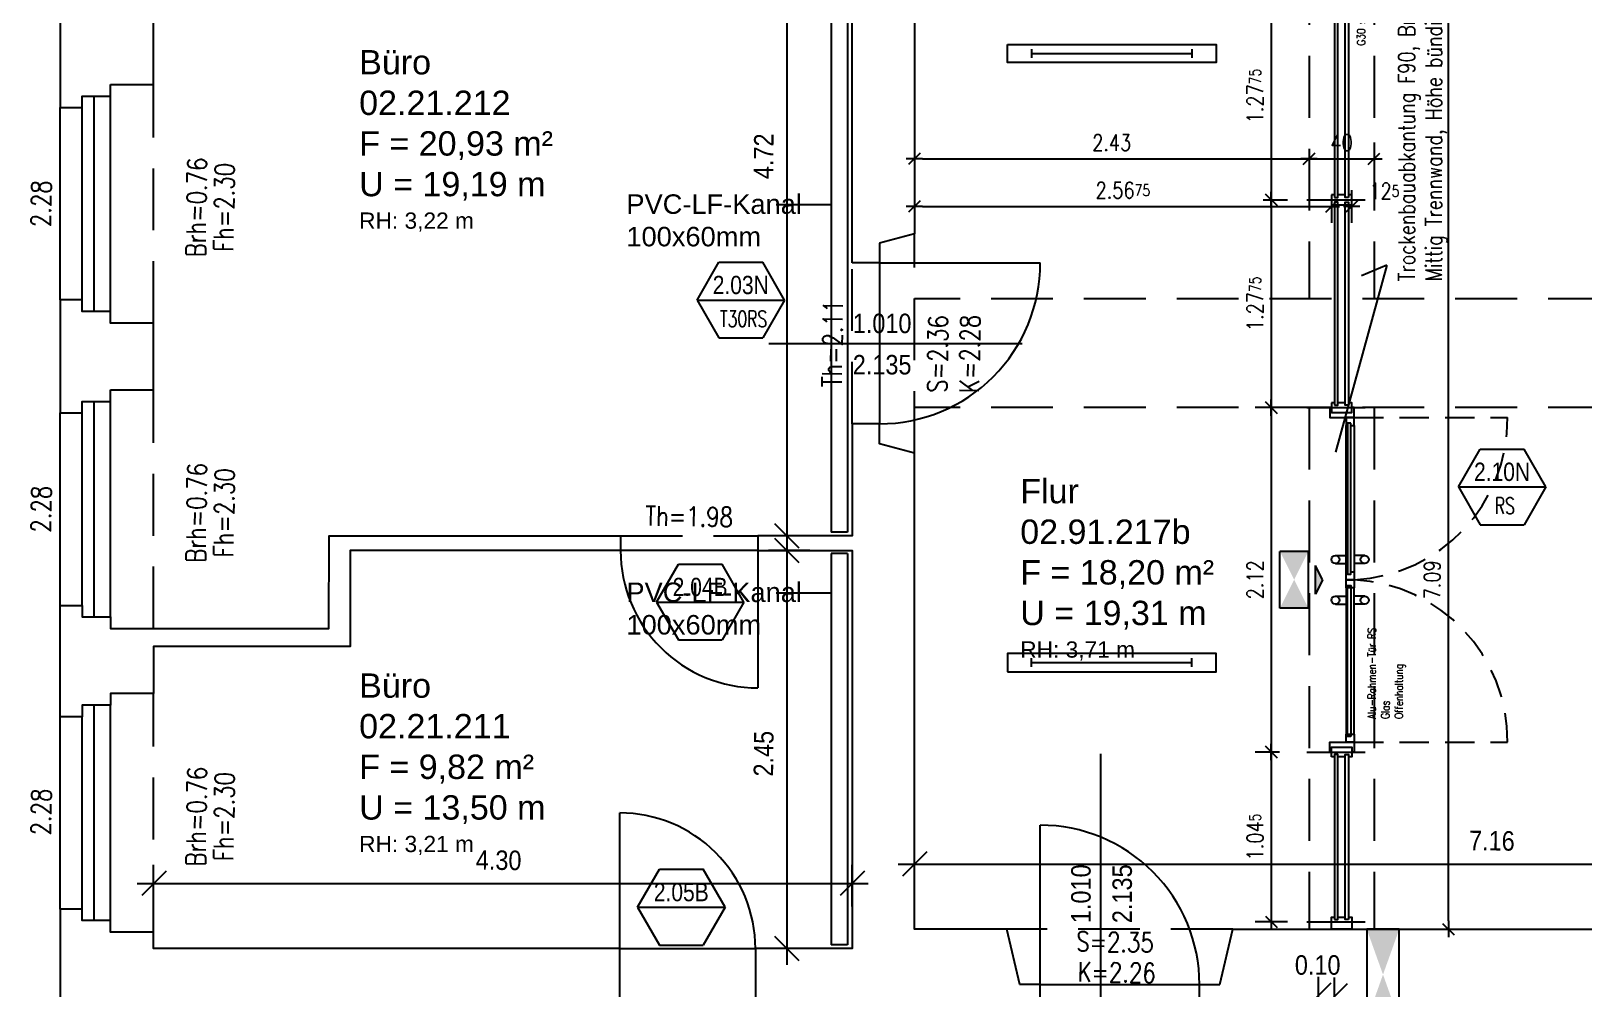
# Model space of a CAD drawing. Header units: metres. Extents: x 374 to 510, y -373 to -311.
# Drawn here: x 398.13 to 407.69, y -334.8 to -328.9 of the extents above; entities that cross this region are included whole.
import ezdxf
from ezdxf.enums import TextEntityAlignment as Align

# ---------------------------------------------------------------- set-up
doc = ezdxf.new("R2010")
doc.units = ezdxf.units.M
doc.header["$LTSCALE"] = 0.03
for name, pattern in [('AUSGEZOGEN', [0]), ('DOT', [0]), ('GESTRICHELT', [9, 6, -3]), ('STRICHLINIE', [19.05, 12.7, -6.35]), ('STRICHPUNKT', [24, 12, -6, 0, -6])]:
    doc.linetypes.add(name, pattern=pattern)
doc.layers.get('0').update_dxf_attribs({"linetype": 'CONTINUOUS'})
doc.layers.get('Defpoints').update_dxf_attribs({"linetype": 'CONTINUOUS'})
for name, color, linetype in [('A_ansicht', 9, 'CONTINUOUS'), ('A_bemaßung', 2, 'CONTINUOUS'), ('A_Elektro', 1, 'CONTINUOUS'), ('A_fenster', 7, 'CONTINUOUS'), ('A_höhen', 3, 'CONTINUOUS'), ('A_NR_TÜR', 1, 'CONTINUOUS'), ('A_räume', 5, 'CONTINUOUS'), ('A_text', 5, 'CONTINUOUS'), ('A_Tuernummern', 1, 'CONTINUOUS'), ('A_TXT-TUER', 1, 'CONTINUOUS'), ('A_türen', 9, 'CONTINUOUS'), ('A_verdeckt', 8, 'STRICHLINIE'), ('A_wände', 4, 'CONTINUOUS'), ('A_WÄNDE_NEU', 6, 'CONTINUOUS'), ('CKMA0002', 2, 'CONTINUOUS'), ('E__DURCHBR', 2, 'CONTINUOUS'), ('E__LEUCHTEN', 6, 'AUSGEZOGEN'), ('E__VERSYS', 2, 'AUSGEZOGEN')]:
    doc.layers.add(name, color=color, linetype=linetype)
doc.styles.add('arial-n', font='ARIALN.TTF')
doc.styles.add('BOLDSIMP_FNT', font='TXT', dxfattribs={"height": 1})
doc.styles.add('NORM', font='simplex.shx', dxfattribs={"width": 0.7, "bigfont": 'bigfont.shx'})
doc.styles.add('PITSIMP8', font='PITSIMP8.SHX')
doc.styles.add('SIMPLEX', font='simplex.shx', dxfattribs={"width": 0.8, "height": 0.1})
doc.styles.get("Standard").update_dxf_attribs({"font": 'ARIAL.TTF', "height": 1})
doc.dimstyles.get("Standard").update_dxf_attribs({"dimtxt": 0.1, "dimasz": 0.05, "dimexe": 0.1, "dimexo": 0.0625, "dimgap": 0.05, "dimtad": 1, "dimdec": 3, "dimrnd": 0.0025, "dimzin": 0, "dimdsep": 46, "dimlunit": 3, "dimtxsty": 'SIMPLEX', "dimblk": 'DIMCROSS', "dimcen": 0.09, "dimdle": 0.025, "dimclrd": 1, "dimclre": 1, "dimclrt": 6, "dimadec": 0, "dimazin": 0, "dimtfac": 1, "dimtdec": 3, "dimtofl": 0, "dimtmove": 2, "dimatfit": 3, "dimldrblk": 'DIMCROSS', "dimfxl": 1, "dimtvp": 1, "dimtolj": 1, "dimtzin": 0, "dimarcsym": 0})

# ---------------------------------------------------------------- blocks, each defined once
blk = doc.blocks.new('SLASH1')
at = {"layer": 'A_bemaßung', "color": 2, "linetype": 'Continuous'}
for p, q in [((0, -0.14068), (0, 0.11466)), ((0.07663, 0.07663), (-0.07319, -0.07319))]:
    blk.add_line(p, q, dxfattribs=at)
blk = doc.blocks.new('DIMCROSS')
at = {"color": 0, "linetype": 'ByBlock'}
blk.add_line((-1, 0), (1, 0), dxfattribs=at)
at = {"linetype": 'ByBlock'}
blk.add_line((-0.707107, -0.707107), (0.707107, 0.707107), dxfattribs=at)
blk = doc.blocks.new('*D48')
at = {"layer": 'CKMA0002', "color": 1, "lineweight": -2}
for p, q in [((406.7511, -327.3382), (406.9511, -327.3382)), ((406.8511, -334.3782), (406.8511, -327.3882)), ((406.7511, -334.4282), (406.9511, -334.4282))]:
    blk.add_line(p, q, dxfattribs=at)
at = {"layer": 'Defpoints', "color": 0}
for p in [(405.4834, -327.3382), (406.8511, -327.3382), (405.4834, -334.4282)]:
    blk.add_point(p, dxfattribs=at)
at = {"layer": 'CKMA0002', "color": 1, "lineweight": -2, "xscale": 0.05, "yscale": 0.05, "zscale": 0.05}
for p, rotation in [((406.8511, -327.3382), 90), ((406.8511, -334.4282), 270)]:
    blk.add_blockref('DIMCROSS', p, dxfattribs=dict(at, rotation=rotation))
at = {"layer": 'CKMA0002', "color": 3, "insert": (406.7511, -332.2782), "char_height": 0.1, "attachment_point": 5, "rotation": 90, "style": 'SIMPLEX'}
blk.add_mtext('\\A1;7.09{\\A1\\H0.7x\\S;}', dxfattribs=at)
blk = doc.blocks.new('*D49')
at = {"layer": 'CKMA0002', "color": 1, "lineweight": -2}
for p, q in [((403.5638, -329.8803), (403.5638, -330.0803)), ((403.6138, -329.9803), (406.081, -329.9803)), ((406.131, -329.9303), (406.131, -330.0803))]:
    blk.add_line(p, q, dxfattribs=at)
at = {"layer": 'Defpoints', "color": 0}
for p in [(403.5638, -329.6192), (406.131, -329.6692), (406.131, -329.9803)]:
    blk.add_point(p, dxfattribs=at)
at = {"layer": 'CKMA0002', "color": 1, "lineweight": -2, "xscale": 0.05, "yscale": 0.05, "zscale": 0.05, "rotation": 180}
blk.add_blockref('DIMCROSS', (403.5638, -329.9803), dxfattribs=at)
at = {"layer": 'CKMA0002', "color": 1, "lineweight": -2, "xscale": 0.05, "yscale": 0.05, "zscale": 0.05}
blk.add_blockref('DIMCROSS', (406.131, -329.9803), dxfattribs=at)
at = {"layer": 'CKMA0002', "color": 3, "insert": (404.8474, -329.8803), "char_height": 0.1, "attachment_point": 5, "style": 'SIMPLEX'}
blk.add_mtext('\\A1;2.56{\\A1\\H0.7x\\S75;}', dxfattribs=at)
blk = doc.blocks.new('*D50')
at = {"layer": 'CKMA0002', "color": 1, "lineweight": -2}
for p, q in [((406.256, -330.0803), (406.256, -329.8803)), ((406.131, -329.9803), (406.131, -329.9803)), ((406.131, -329.9803), (406.131, -329.9803))]:
    blk.add_line(p, q, dxfattribs=at)
at = {"layer": 'Defpoints', "color": 0}
for p in [(406.131, -329.6692), (406.256, -329.9803), (406.256, -331.188)]:
    blk.add_point(p, dxfattribs=at)
at = {"layer": 'CKMA0002', "color": 1, "lineweight": -2, "xscale": 0.05, "yscale": 0.05, "zscale": 0.05}
blk.add_blockref('DIMCROSS', (406.131, -329.9803), dxfattribs=at)
at = {"layer": 'CKMA0002', "color": 1, "lineweight": -2, "xscale": 0.05, "yscale": 0.05, "zscale": 0.05, "rotation": 180}
blk.add_blockref('DIMCROSS', (406.256, -329.9803), dxfattribs=at)
at = {"layer": 'CKMA0002', "color": 3, "insert": (406.4574, -329.8851), "char_height": 0.1, "attachment_point": 5, "style": 'SIMPLEX'}
blk.add_mtext('\\A1;12{\\A1\\H0.7x\\S5;}', dxfattribs=at)
blk = doc.blocks.new('Tür-Nr')
at = {"layer": 'A_NR_TÜR'}
for p, q in [((-0.0573, -108.8652), (0.0772, -108.6321)), ((0.0772, -108.6321), (0.3468, -108.6321)), ((0.4812, -108.8652), (0.3468, -108.6321)), ((-0.0573, -108.8652), (0.4812, -108.8652)), ((-0.0573, -108.8652), (0.0772, -109.0983)), ((0.4812, -108.8652), (0.3468, -109.0983)), ((0.0772, -109.0983), (0.3468, -109.0983))]:
    blk.add_line(p, q, dxfattribs=at)
at = {"layer": 'A_TXT-TUER', "style": 'arial-n', "flags": 4}
blk.add_attdef('TÜR-NR.', text='', height=0.1129, dxfattribs=at).set_placement((0.2114, -108.7723), align=Align.MIDDLE_CENTER)
at = {"layer": 'A_TXT-TUER', "style": 'NORM', "width": 0.7}
for tag, flags, p in [('BRANDSCHUTZ', 4, (0.2287, -108.9809)), ('DIN', 5, (0.214, -109.1983)), ('ABMESSUNG', 5, (0.214, -109.3327)), ('MATERIAL', 5, (0.214, -109.4671)), ('WANDART', 5, (0.214, -109.6015)), ('ZARGE', 5, (0.214, -109.7359)), ('SCHLOSS', 5, (0.214, -109.8703)), ('BESCHLÄGE', 5, (0.214, -110.0047)), ('SONSTIGES', 5, (0.214, -110.1391))]:
    blk.add_attdef(tag, text='', height=0.0784, dxfattribs=dict(at, flags=flags)).set_placement(p, align=Align.MIDDLE_CENTER)
blk = doc.blocks.new('*D176')
at = {"layer": 'CKMA0002', "color": 1, "lineweight": -2}
for p, q in [((403.5638, -329.5871), (403.5638, -329.7871)), ((403.6138, -329.6871), (405.9435, -329.6871)), ((405.9935, -329.6371), (405.9935, -329.7871))]:
    blk.add_line(p, q, dxfattribs=at)
at = {"layer": 'Defpoints', "color": 0}
for p in [(403.5638, -329.4908), (405.9935, -329.5408), (405.9935, -329.6871)]:
    blk.add_point(p, dxfattribs=at)
at = {"layer": 'CKMA0002', "color": 1, "lineweight": -2, "xscale": 0.05, "yscale": 0.05, "zscale": 0.05, "rotation": 180}
blk.add_blockref('DIMCROSS', (403.5638, -329.6871), dxfattribs=at)
at = {"layer": 'CKMA0002', "color": 1, "lineweight": -2, "xscale": 0.05, "yscale": 0.05, "zscale": 0.05}
blk.add_blockref('DIMCROSS', (405.9935, -329.6871), dxfattribs=at)
at = {"layer": 'CKMA0002', "color": 3, "insert": (404.7786, -329.5871), "char_height": 0.1, "attachment_point": 5, "style": 'SIMPLEX'}
blk.add_mtext('\\A1;2.43{\\A1\\H0.7x\\S;}', dxfattribs=at)
blk = doc.blocks.new('*D177')
at = {"layer": 'CKMA0002', "color": 1, "lineweight": -2}
for p, q in [((406.3935, -329.5871), (406.3935, -329.7871)), ((406.0435, -329.6871), (406.3435, -329.6871))]:
    blk.add_line(p, q, dxfattribs=at)
at = {"layer": 'Defpoints', "color": 0}
for p in [(405.9935, -329.5408), (406.3935, -329.5408), (406.3935, -329.6871)]:
    blk.add_point(p, dxfattribs=at)
at = {"layer": 'CKMA0002', "color": 1, "lineweight": -2, "xscale": 0.05, "yscale": 0.05, "zscale": 0.05, "rotation": 180}
blk.add_blockref('DIMCROSS', (405.9935, -329.6871), dxfattribs=at)
at = {"layer": 'CKMA0002', "color": 1, "lineweight": -2, "xscale": 0.05, "yscale": 0.05, "zscale": 0.05}
blk.add_blockref('DIMCROSS', (406.3935, -329.6871), dxfattribs=at)
at = {"layer": 'CKMA0002', "color": 3, "insert": (406.1935, -329.5871), "char_height": 0.1, "attachment_point": 5, "style": 'SIMPLEX'}
blk.add_mtext('\\A1;40{\\A1\\H0.7x\\S;}', dxfattribs=at)
blk = doc.blocks.new('*D179')
at = {"layer": 'CKMA0002', "color": 1, "lineweight": -2}
for p, q in [((405.7608, -328.7108), (405.7608, -329.8894)), ((405.7108, -329.9394), (405.8608, -329.9394))]:
    blk.add_line(p, q, dxfattribs=at)
at = {"layer": 'Defpoints', "color": 0}
for p in [(406.4075, -328.6608), (405.7108, -329.9394), (405.7608, -329.9394)]:
    blk.add_point(p, dxfattribs=at)
at = {"layer": 'CKMA0002', "color": 1, "lineweight": -2, "xscale": 0.05, "yscale": 0.05, "zscale": 0.05}
for p, rotation in [((405.7608, -328.6608), 90), ((405.7608, -329.9394), 270)]:
    blk.add_blockref('DIMCROSS', p, dxfattribs=dict(at, rotation=rotation))
at = {"layer": 'CKMA0002', "color": 3, "insert": (405.6608, -329.3001), "char_height": 0.1, "attachment_point": 5, "rotation": 90, "style": 'SIMPLEX'}
blk.add_mtext('\\A1;1.27{\\A1\\H0.7x\\S75;}', dxfattribs=at)
blk = doc.blocks.new('*D180')
at = {"layer": 'CKMA0002', "color": 1, "lineweight": -2}
for p, q in [((405.7608, -329.9894), (405.7608, -331.168)), ((405.8108, -331.218), (405.6608, -331.218))]:
    blk.add_line(p, q, dxfattribs=at)
at = {"layer": 'Defpoints', "color": 0}
for p in [(405.7108, -329.9394), (405.7608, -331.218), (406.6075, -331.218)]:
    blk.add_point(p, dxfattribs=at)
at = {"layer": 'CKMA0002', "color": 1, "lineweight": -2, "xscale": 0.05, "yscale": 0.05, "zscale": 0.05}
for p, rotation in [((405.7608, -329.9394), 90), ((405.7608, -331.218), 270)]:
    blk.add_blockref('DIMCROSS', p, dxfattribs=dict(at, rotation=rotation))
at = {"layer": 'CKMA0002', "color": 3, "insert": (405.6608, -330.5787), "char_height": 0.1, "attachment_point": 5, "rotation": 90, "style": 'SIMPLEX'}
blk.add_mtext('\\A1;1.27{\\A1\\H0.7x\\S75;}', dxfattribs=at)
blk = doc.blocks.new('*D181')
at = {"layer": 'CKMA0002', "color": 1, "lineweight": -2}
for p, q in [((405.7608, -331.268), (405.7608, -333.288)), ((405.8108, -333.338), (405.6608, -333.338))]:
    blk.add_line(p, q, dxfattribs=at)
at = {"layer": 'Defpoints', "color": 0}
for p in [(406.6075, -331.218), (405.7608, -333.338), (405.9794, -333.338)]:
    blk.add_point(p, dxfattribs=at)
at = {"layer": 'CKMA0002', "color": 1, "lineweight": -2, "xscale": 0.05, "yscale": 0.05, "zscale": 0.05}
for p, rotation in [((405.7608, -331.218), 90), ((405.7608, -333.338), 270)]:
    blk.add_blockref('DIMCROSS', p, dxfattribs=dict(at, rotation=rotation))
at = {"layer": 'CKMA0002', "color": 3, "insert": (405.6608, -332.278), "char_height": 0.1, "attachment_point": 5, "rotation": 90, "style": 'SIMPLEX'}
blk.add_mtext('\\A1;2.12{\\A1\\H0.7x\\S;}', dxfattribs=at)
blk = doc.blocks.new('*D182')
at = {"layer": 'CKMA0002', "color": 1, "lineweight": -2}
for p, q in [((405.7608, -333.388), (405.7608, -334.3338)), ((405.8608, -334.3838), (405.6608, -334.3838))]:
    blk.add_line(p, q, dxfattribs=at)
at = {"layer": 'Defpoints', "color": 0}
for p in [(406.1608, -333.338), (405.7608, -334.3838), (406.2108, -334.3838)]:
    blk.add_point(p, dxfattribs=at)
at = {"layer": 'CKMA0002', "color": 1, "lineweight": -2, "xscale": 0.05, "yscale": 0.05, "zscale": 0.05}
for p, rotation in [((405.7608, -333.338), 90), ((405.7608, -334.3838), 270)]:
    blk.add_blockref('DIMCROSS', p, dxfattribs=dict(at, rotation=rotation))
at = {"layer": 'CKMA0002', "color": 3, "insert": (405.6608, -333.8609), "char_height": 0.1, "attachment_point": 5, "rotation": 90, "style": 'SIMPLEX'}
blk.add_mtext('\\A1;1.04{\\A1\\H0.7x\\S5;}', dxfattribs=at)
blk = doc.blocks.new('A$C1B967C39')
at = {"layer": 'E__VERSYS', "color": 3}
for p, q in [((4.8874, 20.6547), (4.8874, 15.9814)), ((4.9875, 20.6547), (4.9875, 15.9814)), ((4.9875, 15.9814), (4.8874, 15.9814)), ((4.9877, 15.8506), (4.8876, 15.8506)), ((4.8876, 15.8506), (4.8876, 13.4412)), ((4.9877, 15.8506), (4.9877, 13.4412)), ((4.9877, 13.4412), (4.8876, 13.4412))]:
    blk.add_line(p, q, dxfattribs=at)
at = {"layer": 'E__VERSYS', "color": 7, "linetype": 'Continuous', "ltscale": 5}
for p, q in [((4.8874, 17.9956), (4.5486, 17.9956)), ((4.8876, 15.6063), (4.5488, 15.6063))]:
    blk.add_line(p, q, dxfattribs=at)
at = {"layer": 'E__VERSYS', "color": 7, "char_height": 0.12, "attachment_point": 7}
for insert in [(3.6264, 17.7392), (3.6266, 15.3499)]:
    blk.add_mtext('PVC-LF-Kanal \\P100x60mm', dxfattribs=dict(at, insert=insert))
blk = doc.blocks.new('Wanddurchbruch')
for p, q in [((0, 1), (0, 0)), ((1, 1), (0, 1)), ((1, 0), (1, 1)), ((0, 0), (1, 0))]:
    blk.add_line(p, q)
blk.add_solid([(1, 0), (1, 1), (0, 1), (0, 0)])
blk = doc.blocks.new('A$C323A5F6B')
at = {"layer": 'E__DURCHBR'}
ref = blk.add_blockref('Wanddurchbruch', (8.1842, 13.5381, 3.003), dxfattribs=dict(at, xscale=0.5595590149933418, yscale=0.2001999999999953, zscale=1.001, rotation=270.0000046057027))
ref.add_attrib('EC_DIM', '0.559x0.200x0.200', (8.1842, 12.7626), dxfattribs={"height": 0.12})
blk = doc.blocks.new('2DEL_457')
for p, q in [((-0.3844, -0.2363), (-0.3844, 0.2363)), ((0.3844, -0.2363), (0.3844, 0.2363)), ((-0.3844, 0), (0.3844, 0))]:
    blk.add_line(p, q)
blk.add_lwpolyline([(-0.5, -0.5), (0.5, -0.5), (0.5, 0.5), (-0.5, 0.5)], close=True)
at = {"style": 'PITSIMP8', "flags": 9}
for tag, p in [('RAUM/GRUPPE', (-0.0298, 0.1593)), ('BEZEICHNUNG', (-0.0298, 0.1793)), ('POS.NR.G-LV', (-0.0298, 0.1393)), ('KENNUNG', (-0.0298, 0.0793)), ('FABRIKAT', (-0.0298, 0.1193)), ('TYP', (-0.0298, 0.0993)), ('VOLUMENSTROM', (-0.0298, 0.0393)), ('DRUCK/-STUFE', (-0.0298, 0.0193)), ('ANSCHLUSS', (-0.0298, -0.0007)), ('LEISTUNG', (-0.0298, 0.0593)), ('TEMPERATUR', (-0.0298, -0.0607)), ('GROESSE', (-0.0298, -0.0207)), ('DN', (-0.0298, -0.0407)), ('SPANNUNG/FREQUENZ', (-0.0298, -0.1207)), ('SCHUTZART', (-0.0298, -0.1007)), ('DREHZAHL', (-0.0298, -0.0807)), ('GEWICHT', (-0.0298, -0.1407)), ('FREI', (-0.0298, -0.1607)), ('FREI', (-0.0298, -0.1807)), ('FREI', (-0.0298, -0.2007))]:
    blk.add_attdef(tag, text='', height=0.01, dxfattribs=at).set_placement(p, align=Align.MIDDLE)
blk = doc.blocks.new('PU1')
at = {"color": 3}
for p, q in [((-118.6, -55.3), (-118.6, 69.7)), ((-118.6, 69.7), (131.4, 69.7)), ((131.4, -55.3), (131.4, 69.7)), ((-118.6, -55.3), (131.4, -55.3)), ((-56.1, -86.6), (68.9, -86.6)), ((6.4, -117.8), (-56.1, -86.6)), ((6.4, -117.8), (68.9, -86.6))]:
    blk.add_line(p, q, dxfattribs=at)
for points in [[(-118.6, 69.7), (-118.6, -55.3), (131.4, -55.3), (131.4, 69.7)], [(68.9, -86.6), (-56.1, -86.6), (6.4, -117.8)]]:
    blk.add_solid(points, dxfattribs=at)

msp = doc.modelspace()

# ---------------------------------------------------------------- linework, layer by layer
at = {"layer": 'A_ansicht', "color": 9, "linetype": 'Continuous'}
for p, q in [((398.61506, -330.6257), (398.61508, -329.30078)), ((398.30432, -330.55568), (398.30433, -329.37078)), ((398.61507, -332.5056), (398.61507, -331.18066)), ((398.30433, -332.43558), (398.3043, -331.25065)), ((398.61508, -334.37546), (398.61507, -333.05056)), ((398.30433, -334.30548), (398.30433, -333.12054))]:
    msp.add_line(p, q, dxfattribs=at)
at = {"layer": 'A_bemaßung', "linetype": 'Continuous'}
for p, q in [((402.77981, -332.10812), (402.7798, -327.1834)), ((402.77979, -334.64796), (402.77979, -331.99811)), ((403.46379, -334.02821), (417.1185, -334.02821)), ((398.78007, -334.14795), (403.2798, -334.14795))]:
    msp.add_line(p, q, dxfattribs=at)
at = {"layer": 'A_bemaßung'}
for p, q in [((402.6681, -330.82288), (404.22734, -330.82288)), ((404.71189, -334.90761), (404.71189, -333.34837))]:
    msp.add_line(p, q, dxfattribs=at)
at = {"layer": 'A_fenster', "linetype": 'Continuous'}
for p, q in [((398.51507, -330.62569), (398.51506, -329.30077)), ((398.44008, -330.55568), (398.44008, -329.37078)), ((398.51506, -332.50558), (398.51508, -331.18066)), ((398.44008, -332.43557), (398.44007, -331.25066)), ((398.51506, -334.37546), (398.51506, -333.05055)), ((398.44007, -334.30547), (398.44008, -333.12054))]:
    msp.add_line(p, q, dxfattribs=at)
at = {"layer": 'A_türen', "color": 10, "linetype": 'Continuous'}
for p, q in [((403.34883, -330.32792), (404.33875, -330.32791)), ((403.34883, -330.32792), (403.34884, -331.31784)), ((404.33875, -334.76818), (404.33875, -333.78827)), ((404.33875, -334.76818), (405.31868, -334.76819))]:
    msp.add_line(p, q, dxfattribs=at)
at = {"layer": 'A_türen', "color": 10, "linetype": 'GESTRICHELT'}
for p, q in [((406.27095, -331.27798), (407.21595, -331.27798)), ((406.27095, -333.27798), (407.21595, -333.27798))]:
    msp.add_line(p, q, dxfattribs=at)
at = {"layer": 'A_türen', "linetype": 'Continuous'}
for p, q in [((402.59984, -332.09811), (401.75491, -332.09812)), ((402.59984, -332.09811), (402.59982, -332.94306)), ((401.74991, -334.54796), (401.74989, -333.71302)), ((401.74991, -334.54796), (402.58484, -334.54796))]:
    msp.add_line(p, q, dxfattribs=at)
at = {"layer": 'A_türen', "color": 10, "linetype": 'Continuous'}
for centre, radius, start, end in [((403.34883, -330.32792), 0.98993, 270.000576, 0.000579), ((404.33875, -334.76818), 0.97994, 359.999415, 90.000003)]:
    msp.add_arc(centre, radius, start, end, dxfattribs=at)
at = {"layer": 'A_türen', "color": 10, "linetype": 'GESTRICHELT'}
for centre, start, end in [((406.22267, -331.28584), 272.785991, 0.453524), ((406.22267, -333.27011), 359.546476, 87.214009)]:
    msp.add_arc(centre, 0.99331, start, end, dxfattribs=at)
at = {"layer": 'A_türen', "linetype": 'Continuous'}
for centre, radius, start, end in [((402.59984, -332.09811), 0.84495, 180.000672, 270.000675), ((401.74991, -334.54796), 0.83495, 0.000686, 90.001375)]:
    msp.add_arc(centre, radius, start, end, dxfattribs=at)
at = {"layer": 'A_verdeckt', "linetype": 'STRICHLINIE'}
for p, q in [((405.99345, -327.33822), (405.99345, -330.54801)), ((406.39345, -327.33822), (406.39345, -330.54801)), ((398.88007, -330.69819), (398.88006, -329.22828)), ((403.56378, -331.49795), (403.5638, -330.14803)), ((403.17979, -331.31784), (403.1798, -330.32792)), ((410.70336, -330.54802), (403.56381, -330.548)), ((398.88007, -332.57809), (398.88005, -331.10818)), ((410.70336, -331.21798), (403.5638, -331.21798)), ((405.99345, -331.21798), (405.99345, -334.42777)), ((406.39345, -331.21798), (406.39345, -334.42777)), ((401.75489, -332.00812), (402.59983, -332.00811)), ((398.88006, -334.44797), (398.88008, -332.97806)), ((405.52368, -334.42822), (404.13377, -334.42823))]:
    msp.add_line(p, q, dxfattribs=at)
at = {"layer": 'A_wände', "linetype": 'Continuous'}
for p, q in [((403.1798, -330.32792), (403.1798, -327.28339)), ((403.5638, -327.33821), (403.56378, -330.14792)), ((403.56378, -330.14792), (403.34884, -330.20541)), ((403.34884, -330.20541), (403.34883, -330.32792)), ((403.34883, -330.32792), (403.1798, -330.32792))]:
    msp.add_line(p, q, dxfattribs=at)
for points in [[(398.61507, -329.22828), (398.88006, -329.22828), (398.88008, -328.8183), (398.61508, -328.81829), (398.61506, -328.7458), (398.44008, -328.74582), (398.44007, -328.67582), (398.30438, -328.6758), (398.30437, -329.37078), (398.44008, -329.37078), (398.44007, -329.30076), (398.61508, -329.30078), (398.61507, -329.22828)], [(398.61507, -331.10817), (398.88005, -331.10818), (398.88007, -330.69819), (398.61508, -330.69819), (398.61506, -330.6257), (398.44008, -330.6257), (398.44008, -330.55568), (398.30435, -330.5557), (398.30437, -331.25068), (398.44007, -331.25066), (398.44008, -331.18066), (398.61507, -331.18066), (398.61507, -331.10817)], [(403.5638, -334.9782), (404.33876, -334.97822), (404.33875, -334.76818), (404.21377, -334.7682), (404.13377, -334.42823), (403.56379, -334.42777), (403.56382, -331.49784), (403.34883, -331.44034), (403.34884, -331.31784), (403.17979, -331.31784), (403.1798, -332.00812), (402.59983, -332.00811), (402.59984, -332.09811), (403.1798, -332.09811), (403.17979, -334.54796), (402.58484, -334.54796), (402.58484, -334.92838), (403.14807, -334.92839)], [(401.75489, -332.00812), (401.75491, -332.09812), (400.08999, -332.09811), (400.08998, -332.68806), (398.88009, -332.68806), (398.88008, -332.97806), (398.61507, -332.97804), (398.61507, -333.05056), (398.44007, -333.05054), (398.44008, -333.12054), (398.30437, -333.12054), (398.30437, -332.43558), (398.44008, -332.43557), (398.44007, -332.50558), (398.61507, -332.5056), (398.61507, -332.57807), (398.88007, -332.57809), (399.96, -332.57807), (399.96002, -332.00811), (401.75489, -332.00812)], [(398.44011, -335.54085), (398.61509, -335.54085), (398.6151, -335.46836), (398.88007, -335.46837), (398.88008, -334.9284), (401.74989, -334.9284), (401.74991, -334.54796), (398.88007, -334.54796), (398.88006, -334.44797), (398.61506, -334.44796), (398.61508, -334.37546), (398.44008, -334.37545), (398.44007, -334.30547), (398.30437, -334.30547), (398.30436, -335.61085), (398.4401, -335.61084), (398.44011, -335.54085)], [(405.44368, -334.76818), (405.52368, -334.42822), (410.72505, -334.4282), (410.72343, -334.25212), (411.38642, -334.25414), (411.3867, -334.38553), (411.82975, -334.38463), (411.82975, -334.66465), (411.88474, -334.66463), (411.88475, -334.82465)], [(405.31868, -334.97822), (405.31868, -334.76819), (405.44368, -334.76818)]]:
    msp.add_lwpolyline(points, dxfattribs=at)
at = {"layer": 'A_WÄNDE_NEU', "color": 1, "linetype": 'STRICHPUNKT'}
for p, q in [((405.97944, -329.93939), (406.40747, -329.93939)), ((405.97944, -331.21798), (406.40747, -331.21798)), ((405.97944, -333.33798), (406.40747, -333.33798)), ((405.97944, -334.38377), (406.40747, -334.38377))]:
    msp.add_line(p, q, dxfattribs=at)
at = {"layer": 'A_WÄNDE_NEU'}
for p, q in [((406.22095, -332.22798), (406.22095, -331.32798)), ((406.27095, -331.32798), (406.27095, -332.22798)), ((406.22095, -332.32798), (406.22095, -333.22798)), ((406.27095, -333.22798), (406.27095, -332.32798))]:
    msp.add_line(p, q, dxfattribs=at)
at = {"layer": 'A_WÄNDE_NEU', "color": 1}
for p, q in [((406.15592, -332.12798), (406.22095, -332.12798)), ((406.15592, -332.17798), (406.22095, -332.17798)), ((406.33599, -332.12798), (406.27095, -332.12798)), ((406.33599, -332.17798), (406.27095, -332.17798)), ((406.15592, -332.37798), (406.22095, -332.37798)), ((406.33599, -332.37798), (406.27095, -332.37798)), ((406.15592, -332.42798), (406.22095, -332.42798)), ((406.33599, -332.42798), (406.27095, -332.42798))]:
    msp.add_line(p, q, dxfattribs=at)
at = {"layer": 'A_WÄNDE_NEU', "color": 10}
for points in [[(406.15095, -329.92439), (406.17095, -329.92439), (406.17095, -328.6758), (406.15095, -328.6758)], [(406.23595, -329.92439), (406.21595, -329.92439), (406.21595, -328.6758), (406.23595, -328.6758)], [(406.15095, -331.20298), (406.17095, -331.20298), (406.17095, -329.95439), (406.15095, -329.95439)], [(406.23595, -331.20298), (406.21595, -331.20298), (406.21595, -329.95439), (406.23595, -329.95439)], [(406.25095, -331.31298), (406.23095, -331.31298), (406.23095, -332.24298), (406.25095, -332.24298)], [(406.25095, -333.24298), (406.23095, -333.24298), (406.23095, -332.31298), (406.25095, -332.31298)], [(406.15095, -334.36877), (406.17095, -334.36877), (406.17095, -333.35298), (406.15095, -333.35298)], [(406.23595, -334.36877), (406.21595, -334.36877), (406.21595, -333.35298), (406.23595, -333.35298)]]:
    msp.add_lwpolyline(points, close=True, dxfattribs=at)
at = {"layer": 'A_WÄNDE_NEU'}
for points in [[(406.15095, -329.90939), (406.13095, -329.90939)], [(406.13095, -329.90939), (406.13095, -329.96939), (406.25595, -329.96939), (406.25595, -329.90939), (406.23595, -329.90939)], [(406.21595, -329.90939), (406.17095, -329.90939)], [(406.12095, -331.21798), (406.12095, -331.27798), (406.27095, -331.27798), (406.27095, -331.21798), (406.25595, -331.21798)], [(406.15095, -331.18798), (406.13095, -331.18798)], [(406.13095, -331.18798), (406.13095, -331.24798), (406.25595, -331.24798), (406.25595, -331.18798), (406.23595, -331.18798)], [(406.21595, -331.18798), (406.17095, -331.18798)], [(406.22095, -331.27798), (406.22095, -331.32798), (406.23095, -331.32798)], [(406.25095, -331.32798), (406.27095, -331.32798), (406.27095, -331.27798), (406.22095, -331.27798)], [(406.22095, -332.27798), (406.22095, -332.22798), (406.23095, -332.22798)], [(406.25095, -332.22798), (406.27095, -332.22798), (406.27095, -332.27798), (406.22095, -332.27798)], [(406.12095, -333.33798), (406.12095, -333.27798), (406.27095, -333.27798), (406.27095, -333.33798), (406.25595, -333.33798)], [(406.13095, -333.36798), (406.13095, -333.30798), (406.25595, -333.30798), (406.25595, -333.36798), (406.23595, -333.36798)], [(406.15095, -333.36798), (406.13095, -333.36798)], [(406.21595, -333.36798), (406.17095, -333.36798)], [(406.13095, -334.42822), (406.13095, -334.35377), (406.15095, -334.35377)], [(406.23595, -334.35377), (406.25595, -334.35377), (406.25595, -334.42822), (406.13095, -334.42822)], [(406.17095, -334.35377), (406.21595, -334.35377)]]:
    msp.add_lwpolyline(points, dxfattribs=at)
at = {"layer": 'A_WÄNDE_NEU', "color": 1}
msp.add_lwpolyline([(406.13095, -331.21798), (406.12095, -331.21798)], dxfattribs=at)
at = {"layer": 'A_WÄNDE_NEU'}
for points in [[(406.22095, -332.32798), (406.22095, -332.27798), (406.27095, -332.27798), (406.27095, -332.32798)], [(406.22095, -333.27798), (406.22095, -333.22798), (406.27095, -333.22798), (406.27095, -333.27798)]]:
    msp.add_lwpolyline(points, close=True, dxfattribs=at)
for centre in [(406.15592, -332.15298), (406.33599, -332.15298), (406.15592, -332.40298), (406.33599, -332.40298)]:
    msp.add_circle(centre, 0.025, dxfattribs=at)
at = {"layer": 'CKMA0002'}
for q in [(406.15647, -331.49191), (406.31663, -330.40629)]:
    msp.add_line((406.47178, -330.34125), q, dxfattribs=at)

# ---------------------------------------------------------------- block references
at = {"layer": 'A_bemaßung', "color": 7, "rotation": 90}
for p in [(402.77981, -332.00812), (402.77979, -332.0981), (402.77979, -334.54797)]:
    msp.add_blockref('SLASH1', p, dxfattribs=at)
at = {"layer": 'A_bemaßung', "color": 7}
for p in [(403.56379, -334.0282), (398.88007, -334.14795), (403.17981, -334.14795), (406.05056, -334.83753), (406.15056, -334.84135)]:
    msp.add_blockref('SLASH1', p, dxfattribs=at)
at = {"layer": 'A_Elektro'}
for name in ['A$C1B967C39', 'A$C323A5F6B']:
    msp.add_blockref(name, (398.16436, -347.96634), dxfattribs=at)
at = {"layer": 'A_Tuernummern'}
ref = msp.add_blockref('Tür-Nr', (402.28341, -221.69092), dxfattribs=at)
ref.add_attrib('TÜR-NR.', '2.03N', dxfattribs={"layer": 'A_TXT-TUER', "height": 0.112896, "style": 'arial-n'}).set_placement((402.49476, -330.46326), align=Align.MIDDLE_CENTER)
ref.add_attrib('BRANDSCHUTZ', 'T30RS', dxfattribs={"layer": 'A_TXT-TUER', "height": 0.1, "style": 'NORM', "width": 0.7}).set_placement((402.51207, -330.67184), align=Align.MIDDLE_CENTER)
ref = msp.add_blockref('Tür-Nr', (406.9702, -222.84084), dxfattribs=at)
ref.add_attrib('TÜR-NR.', '2.10N', dxfattribs={"layer": 'A_TXT-TUER', "height": 0.112896, "style": 'arial-n'}).set_placement((407.18156, -331.61318), align=Align.MIDDLE_CENTER)
ref.add_attrib('BRANDSCHUTZ', 'RS', dxfattribs={"layer": 'A_TXT-TUER', "height": 0.1, "style": 'NORM', "width": 0.7}).set_placement((407.19887, -331.82177), align=Align.MIDDLE_CENTER)
ref = msp.add_blockref('Tür-Nr', (402.03341, -223.54979), dxfattribs=at)
ref.add_attrib('TÜR-NR.', '2.04B', dxfattribs={"layer": 'A_TXT-TUER', "height": 0.112896, "style": 'arial-n'}).set_placement((402.24476, -332.32213), align=Align.MIDDLE_CENTER)
ref = msp.add_blockref('Tür-Nr', (401.91741, -225.42788), dxfattribs=at)
ref.add_attrib('TÜR-NR.', '2.05B', dxfattribs={"layer": 'A_TXT-TUER', "height": 0.112896, "style": 'arial-n'}).set_placement((402.12876, -334.20022), align=Align.MIDDLE_CENTER)
at = {"layer": 'E__LEUCHTEN', "xscale": -1.284514000150011, "yscale": 0.1119576404798863, "zscale": 1.284514000149999, "rotation": 180}
msp.add_blockref('2DEL_457', (404.77862, -329.03825), dxfattribs=at)
at = {"layer": 'E__LEUCHTEN', "color": 1, "xscale": 0.001401400000077047, "yscale": 0.001401400000020203, "zscale": 0.0014014, "rotation": 90}
msp.add_blockref('PU1', (405.91181, -332.28694), dxfattribs=at)
at = {"layer": 'E__LEUCHTEN', "xscale": 1.284514000150011, "yscale": 0.1119576404798863, "zscale": 1.284514000149999}
msp.add_blockref('2DEL_457', (404.77862, -332.78772), dxfattribs=at)

# ---------------------------------------------------------------- texts
at = {"layer": 'A_bemaßung', "color": 7, "linetype": 'DOT', "style": 'BOLDSIMP_FNT', "width": 0.9}
for s, rotation, p in [('4.72', 89.3, (402.72979, -329.81288)), ('2.45', 89.3, (402.7298, -333.49017)), ('4.30', 359.3, (400.86278, -334.09796)), ('1.010', 90, (404.68475, -334.39127)), ('2.135', 90, (404.93894, -334.39127))]:
    msp.add_text(s, height=0.12, rotation=rotation, dxfattribs=at).set_placement(p, align=Align.BOTTOM_LEFT)
for s, p in [('1.010', (403.18443, -330.79574)), ('2.135', (403.18443, -331.04994)), ('0.10', (405.90587, -334.74488))]:
    msp.add_text(s, height=0.12, dxfattribs=at).set_placement(p, align=Align.BOTTOM_LEFT)
at = {"layer": 'A_bemaßung', "color": 7, "linetype": 'Continuous', "style": 'BOLDSIMP_FNT', "width": 0.9}
msp.add_text('7.16', height=0.12, rotation=359.3, dxfattribs=at).set_placement((406.97728, -333.9782), align=Align.BOTTOM_LEFT)
at = {"layer": 'A_höhen', "linetype": 'Continuous', "style": 'SIMPLEX', "width": 0.8}
for s, rotation, p in [('Brh=0.76', 89.1, (399.14444, -329.98537)), ('Fh=2.30', 89.1, (399.31443, -329.98538)), ('2.28', 89.1, (398.18757, -329.96325)), ('Th=2.11', 89.1, (403.05981, -330.82287)), ('S=2.36', 89.1, (403.70729, -330.88768)), ('K=2.28', 89.1, (403.90434, -330.88768)), ('Brh=0.76', 89.1, (399.14444, -331.86526)), ('Fh=2.30', 89.1, (399.31443, -331.86526)), ('2.28', 89.1, (398.18758, -331.84312)), ('Th=1.98', 359.1, (402.17736, -331.88811)), ('Brh=0.76', 89.1, (399.14443, -333.73514)), ('Fh=2.30', 89.1, (399.31443, -333.73513)), ('2.28', 89.1, (398.18757, -333.70714)), ('S=2.35', 359.1, (404.79896, -334.50758)), ('K=2.26', 359.1, (404.80887, -334.69472))]:
    msp.add_text(s, height=0.12, rotation=rotation, dxfattribs=at).set_placement(p, align=Align.MIDDLE_CENTER)
at = {"layer": 'A_räume', "linetype": 'Continuous', "char_height": 0.15, "width": 6.6459, "attachment_point": 1}
for s, insert in [('Büro\\P02.21.212\\PF = 20,93 m²\\PU = 19,19 m\\P\\H0.1;RH: 3,22 m', (400.14562, -329.01687)), ('Flur\\P02.91.217b\\PF = 18,20 m²\\PU = 19,31 m\\P{\\H0.6667x;RH: 3,71 m}', (404.21542, -331.65692)), ('Büro\\P02.21.211\\PF = 9,82 m²\\PU = 13,50 m\\P\\H0.1;RH: 3,21 m', (400.14562, -332.85391))]:
    msp.add_mtext(s, dxfattribs=dict(at, insert=insert))
at = {"layer": 'A_text', "linetype": 'Continuous', "attachment_point": 1, "rotation": 90, "style": 'SIMPLEX'}
for s, insert, char_height, width in [('Trockenbauabkantung F90, Breite: 40cm \\PMittig Trennwand, Höhe bündig zum Unterzug Bestand', (406.54425, -330.44156), 0.1, 3.3134), ('G30 siehe Auflagen Brandschutzgutachten', (406.2886, -328.98929), 0.05, 1.4761), ('Alu-Rahmen-Tür RS\\PGlas\\POffenhaltung', (406.35461, -333.13423), 0.05, 1.4761)]:
    msp.add_mtext(s, dxfattribs=dict(at, insert=insert, char_height=char_height, width=width))

# ---------------------------------------------------------------- dimensions: what is measured, and where the dimension line sits
at = {"layer": 'CKMA0002'}
dim = msp.add_linear_dim(base=(406.85114, -327.33821), p1=(405.48341, -334.42822), p2=(405.48341, -327.33821), angle=90, text='7.09{\\A1\\H0.7x\\S;}', dimstyle='Standard', override={"dimexo": 1.267729, "dimclrt": 3, "dimtix": 1}, dxfattribs=at)
dim.commit()
dim.dimension.update_dxf_attribs({"geometry": '*D48', "text_midpoint": (406.75114, -332.2782), "dimtype": 160})
for base, p1, p2, text, override, picture, middle in [((405.76079, -329.93939), (406.40747, -328.6608), (405.71079, -329.93939), '1.27{\\A1\\H0.7x\\S75;}', {"dimexo": 0, "dimse1": 1, "dimclrt": 3, "dimtix": 1}, '*D179', (405.66079, -329.30009)), ((405.76079, -331.21798), (405.71079, -329.93939), (406.60747, -331.21798), '1.27{\\A1\\H0.7x\\S75;}', {"dimexo": 0.796675, "dimse1": 1, "dimclrt": 3, "dimtix": 1}, '*D180', (405.66079, -330.57868)), ((405.76079, -333.33798), (406.60747, -331.21798), (405.97944, -333.33798), '2.12{\\A1\\H0.7x\\S;}', {"dimexo": 0.168648, "dimse1": 1, "dimclrt": 3, "dimtix": 1}, '*D181', (405.66079, -332.27798)), ((405.76079, -334.38377), (406.16079, -333.33798), (406.21079, -334.38377), '1.04{\\A1\\H0.7x\\S5;}', {"dimexo": 0.35, "dimse1": 1, "dimclrt": 3, "dimtix": 1}, '*D182', (405.66079, -333.86087))]:
    dim = msp.add_linear_dim(base=base, p1=p1, p2=p2, angle=90, text=text, dimstyle='Standard', override=override, dxfattribs=at)
    dim.commit()
    dim.dimension.update_dxf_attribs({"geometry": picture, "text_midpoint": middle})
for base, p1, p2, text, override, picture, middle in [((405.99345, -329.68714), (403.56378, -329.49079), (405.99345, -329.54079), '2.43{\\A1\\H0.7x\\S;}', {"dimexo": 0.096346, "dimclrt": 3, "dimtix": 1}, '*D176', (404.77862, -329.58714)), ((406.39345, -329.68714), (405.99345, -329.54079), (406.39345, -329.54079), '40{\\A1\\H0.7x\\S;}', {"dimexo": 0.046346, "dimse1": 1, "dimclrt": 3, "dimtix": 1}, '*D177', (406.19345, -329.58714)), ((406.13095, -329.98031), (403.56378, -329.61916), (406.13095, -329.66916), '2.56{\\A1\\H0.7x\\S75;}', {"dimexo": 0.261154, "dimclrt": 3, "dimtix": 1}, '*D49', (404.84737, -329.88031))]:
    dim = msp.add_linear_dim(base=base, p1=p1, p2=p2, text=text, dimstyle='Standard', override=override, dxfattribs=at)
    dim.commit()
    dim.dimension.update_dxf_attribs({"geometry": picture, "text_midpoint": middle})
dim = msp.add_linear_dim(base=(406.25595, -329.98031), p1=(406.13095, -329.66916), p2=(406.25595, -331.18798), text='12{\\A1\\H0.7x\\S5;}', dimstyle='Standard', override={"dimexo": 1.107663, "dimse1": 1, "dimclrt": 3, "dimtix": 1}, dxfattribs=at)
dim.commit()
dim.dimension.update_dxf_attribs({"geometry": '*D50', "text_midpoint": (406.45739, -329.88513), "dimtype": 160})

doc.saveas('drawing.dxf')
